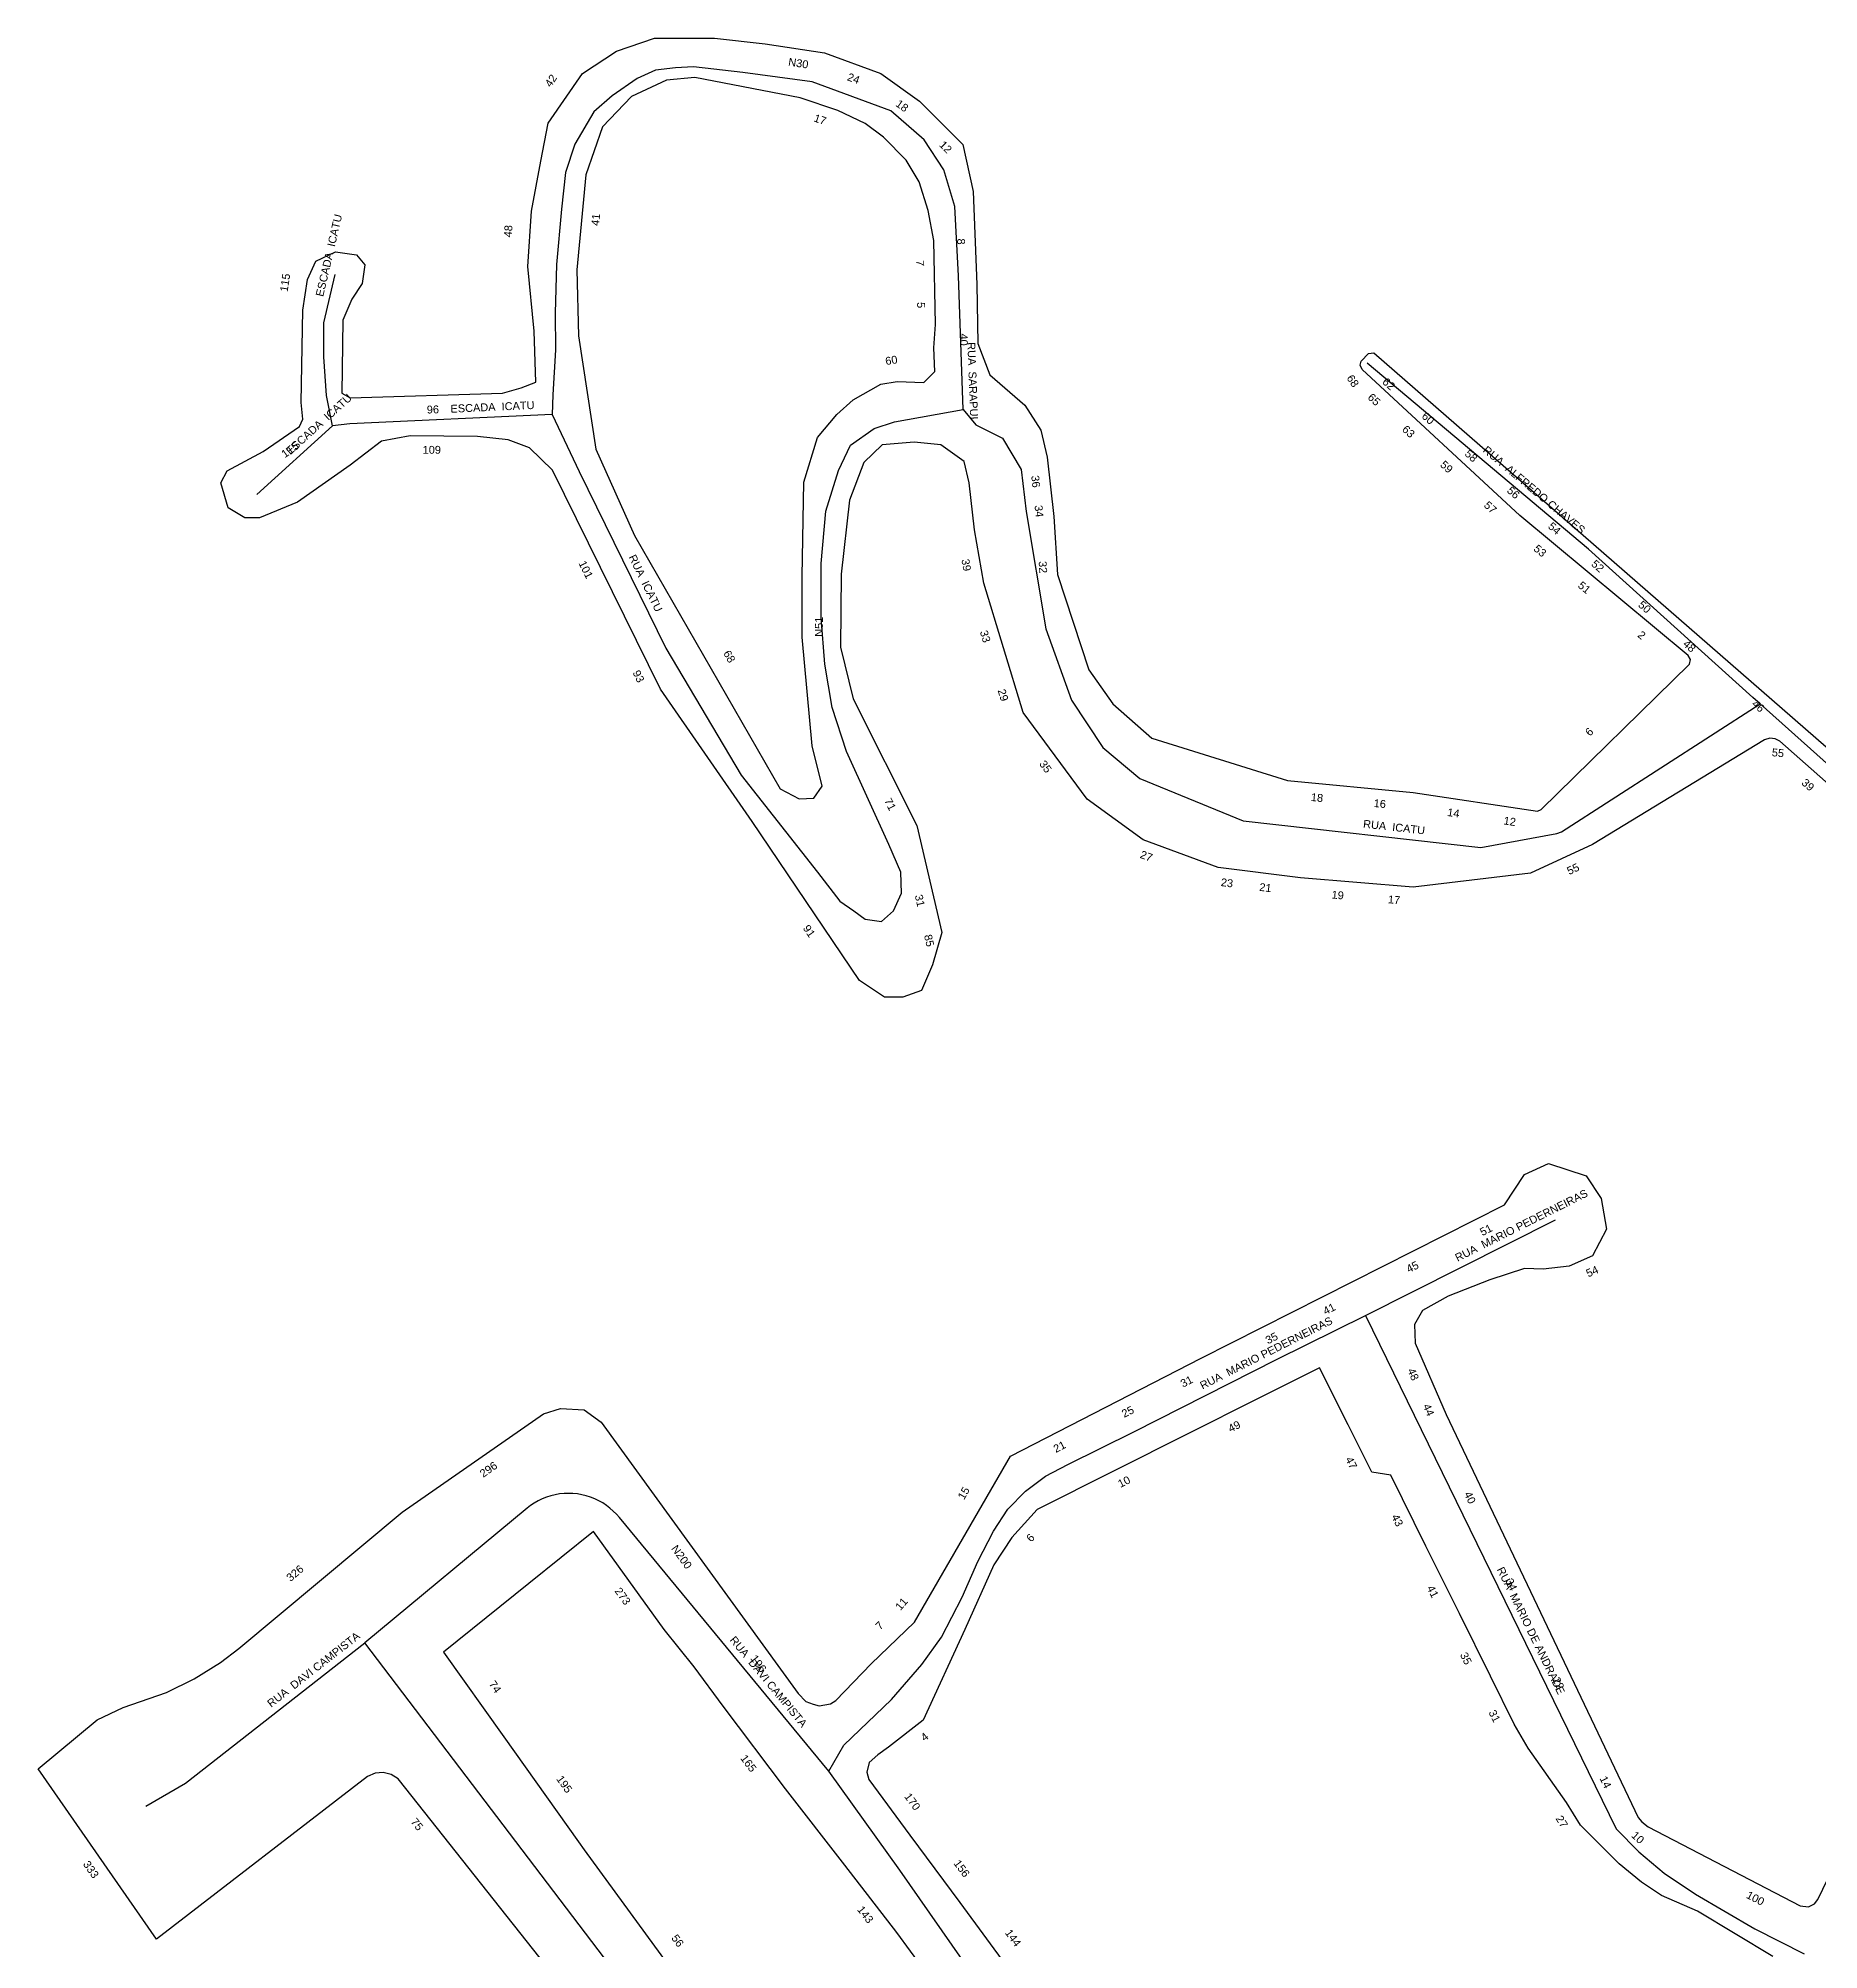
# Model space of a CAD drawing. Header units: millimetres. Extents: x 617751 to 636088, y 68402 to 77988.
# Drawn here: x 628183.8 to 628456, y 73303.8 to 73596 of the extents above; entities that cross this region are included whole.
import ezdxf

# ---------------------------------------------------------------- set-up
doc = ezdxf.new("R2010")
doc.units = ezdxf.units.MM
doc.header["$LTSCALE"] = 3
doc.header["$MEASUREMENT"] = 0
for name, color, linetype in [('ALINHAMENTO PREDIAL', 120, 'Continuous'), ('NOME LOGRADOURO', 252, 'Continuous'), ('NUMERAÇÃO', 7, 'Continuous')]:
    doc.layers.add(name, color=color, linetype=linetype)
doc.styles.get("Standard").update_dxf_attribs({"font": 'arial.ttf'})

msp = doc.modelspace()

# ---------------------------------------------------------------- linework, layer by layer
at = {"layer": 'ALINHAMENTO PREDIAL'}
for points in [[(628509.76, 73435.77), (628450.02, 73488.55), (628449.29, 73488.95), (628448.46, 73489.03), (628447.67, 73488.76), (628421.35, 73472.8), (628411.91, 73468.38), (628393.95, 73466.24), (628376.72, 73467.69), (628364.12, 73469.26), (628352.67, 73473.48), (628344.11, 73479.7), (628334.33, 73492.94), (628328.32, 73512.74), (628326.87, 73520.85), (628326.09, 73528.07), (628325.32, 73531.29), (628321.76, 73533.85), (628317.65, 73534.29), (628312.76, 73533.85), (628309.98, 73531.18), (628307.76, 73525.4), (628306.53, 73514.07), (628306.42, 73502.96), (628308.32, 73495.02), (628318.1, 73475.68), (628321.88, 73459.34), (628320.47, 73454.4), (628318.77, 73450.45), (628315.95, 73449.46), (628313.12, 73449.46), (628309.31, 73452), (628292.92, 73476.3), (628278.91, 73496.53), (628262.38, 73529.99), (628258.85, 73533.38), (628255.6, 73534.65), (628250.93, 73535.11), (628240.63, 73535.25), (628236.25, 73534.4), (628231.45, 73530.73), (628223.4, 73525.08), (628217.61, 73522.68), (628215.35, 73522.68), (628212.81, 73524.23), (628211.68, 73528.05), (628212.66, 73529.88), (628218.17, 73532.85), (628223.68, 73536.66), (628224.24, 73537.79), (628223.96, 73540.33), (628224.24, 73554.45), (628224.95, 73559.11), (628226.22, 73561.93), (628229.19, 73563.34), (628232.43, 73562.92), (628233.71, 73561.37), (628233.28, 73558.54), (628231.73, 73556.14), (628230.32, 73552.89), (628230.18, 73541.74), (628231.45, 73541.04), (628254.75, 73541.74), (628257.57, 73542.59), (628259.83, 73543.44), (628259.57, 73551.22), (628258.6, 73561.12), (628259.16, 73569.59), (628260.58, 73577.21), (628261.73, 73583.02), (628266.95, 73590.64), (628272.18, 73594.03), (628277.97, 73596.01), (628287.15, 73596.01), (628294.91, 73595.16), (628303.95, 73593.75), (628312.56, 73590.64), (628318.5, 73586.41), (628325.13, 73579.77), (628326.69, 73572.57), (628327.27, 73558.39), (628327.41, 73549.36), (628329.25, 73544.56), (628334.61, 73539.9), (628337.01, 73536.09), (628338, 73531.99), (628339.02, 73522.92), (628339.58, 73514.03), (628344.39, 73499.48), (628348.06, 73494.26), (628353.99, 73489.04), (628374.75, 73482.54), (628393.95, 73480.71), (628412.96, 73477.87), (628413.51, 73478.14), (628436.18, 73500.33), (628436.34, 73501.03), (628435.99, 73501.66), (628410.26, 73523.04), (628386.17, 73545.39), (628385.86, 73546.03), (628386, 73546.64), (628387.12, 73547.8), (628387.92, 73547.9), (628465, 73480.85)], [(628509.76, 73435.77), (628450.02, 73488.55), (628449.29, 73488.95), (628448.46, 73489.03), (628447.67, 73488.76), (628421.35, 73472.8), (628411.91, 73468.38), (628393.95, 73466.24), (628376.72, 73467.69), (628364.12, 73469.26), (628352.67, 73473.48), (628344.11, 73479.7), (628334.33, 73492.94), (628328.32, 73512.74), (628326.87, 73520.85), (628326.09, 73528.07), (628325.32, 73531.29), (628321.76, 73533.85), (628317.65, 73534.29), (628312.76, 73533.85), (628309.98, 73531.18), (628307.76, 73525.4), (628306.53, 73514.07), (628306.42, 73502.96), (628308.32, 73495.02), (628318.1, 73475.68), (628321.88, 73459.34), (628320.47, 73454.4), (628318.77, 73450.45), (628315.95, 73449.46), (628313.12, 73449.46), (628309.31, 73452), (628292.92, 73476.3), (628278.91, 73496.53), (628262.38, 73529.99), (628258.85, 73533.38), (628255.6, 73534.65), (628250.93, 73535.11), (628240.63, 73535.25), (628236.25, 73534.4), (628231.45, 73530.73), (628223.4, 73525.08), (628217.61, 73522.68), (628215.35, 73522.68), (628212.81, 73524.23), (628211.68, 73528.05), (628212.66, 73529.88), (628218.17, 73532.85), (628223.68, 73536.66), (628224.24, 73537.79), (628223.96, 73540.33), (628224.24, 73554.45), (628224.95, 73559.11), (628226.22, 73561.93), (628229.19, 73563.34), (628232.43, 73562.92), (628233.71, 73561.37), (628233.28, 73558.54), (628231.73, 73556.14), (628230.32, 73552.89), (628230.18, 73541.74), (628231.45, 73541.04), (628254.75, 73541.74), (628257.57, 73542.59), (628259.83, 73543.44), (628259.57, 73551.22), (628258.6, 73561.12), (628259.16, 73569.59), (628260.58, 73577.21), (628261.73, 73583.02), (628266.95, 73590.64), (628272.18, 73594.03), (628277.97, 73596.01), (628287.15, 73596.01), (628294.91, 73595.16), (628303.95, 73593.75), (628312.56, 73590.64), (628318.5, 73586.41), (628325.13, 73579.77), (628326.69, 73572.57), (628327.27, 73558.39), (628327.41, 73549.36), (628329.25, 73544.56), (628334.61, 73539.9), (628337.01, 73536.09), (628338, 73531.99), (628339.02, 73522.92), (628339.58, 73514.03), (628344.39, 73499.48), (628348.06, 73494.26), (628353.99, 73489.04), (628374.75, 73482.54), (628393.95, 73480.71), (628412.96, 73477.87), (628413.51, 73478.14), (628436.18, 73500.33), (628436.34, 73501.03), (628435.99, 73501.66), (628410.26, 73523.04), (628386.17, 73545.39), (628385.86, 73546.03), (628386, 73546.64), (628387.12, 73547.8), (628387.92, 73547.9), (628465, 73480.85)], [(628509.76, 73435.77), (628450.02, 73488.55), (628449.29, 73488.95), (628448.46, 73489.03), (628447.67, 73488.76), (628421.35, 73472.8), (628411.91, 73468.38), (628393.95, 73466.24), (628376.72, 73467.69), (628364.12, 73469.26), (628352.67, 73473.48), (628344.11, 73479.7), (628334.33, 73492.94), (628328.32, 73512.74), (628326.87, 73520.85), (628326.09, 73528.07), (628325.32, 73531.29), (628321.76, 73533.85), (628317.65, 73534.29), (628312.76, 73533.85), (628309.98, 73531.18), (628307.76, 73525.4), (628306.53, 73514.07), (628306.42, 73502.96), (628308.32, 73495.02), (628318.1, 73475.68), (628321.88, 73459.34), (628320.47, 73454.4), (628318.77, 73450.45), (628315.95, 73449.46), (628313.12, 73449.46), (628309.31, 73452), (628292.92, 73476.3), (628278.91, 73496.53), (628262.38, 73529.99), (628258.85, 73533.38), (628255.6, 73534.65), (628250.93, 73535.11), (628240.63, 73535.25), (628236.25, 73534.4), (628231.45, 73530.73), (628223.4, 73525.08), (628217.61, 73522.68), (628215.35, 73522.68), (628212.81, 73524.23), (628211.68, 73528.05), (628212.66, 73529.88), (628218.17, 73532.85), (628223.68, 73536.66), (628224.24, 73537.79), (628223.96, 73540.33), (628224.24, 73554.45), (628224.95, 73559.11), (628226.22, 73561.93), (628229.19, 73563.34), (628232.43, 73562.92), (628233.71, 73561.37), (628233.28, 73558.54), (628231.73, 73556.14), (628230.32, 73552.89), (628230.18, 73541.74), (628231.45, 73541.04), (628254.75, 73541.74), (628257.57, 73542.59), (628259.83, 73543.44), (628259.57, 73551.22), (628258.6, 73561.12), (628259.16, 73569.59), (628260.58, 73577.21), (628261.73, 73583.02), (628266.95, 73590.64), (628272.18, 73594.03), (628277.97, 73596.01), (628287.15, 73596.01), (628294.91, 73595.16), (628303.95, 73593.75), (628312.56, 73590.64), (628318.5, 73586.41), (628325.13, 73579.77), (628326.69, 73572.57), (628327.27, 73558.39), (628327.41, 73549.36), (628329.25, 73544.56), (628334.61, 73539.9), (628337.01, 73536.09), (628338, 73531.99), (628339.02, 73522.92), (628339.58, 73514.03), (628344.39, 73499.48), (628348.06, 73494.26), (628353.99, 73489.04), (628374.75, 73482.54), (628393.95, 73480.71), (628412.96, 73477.87), (628413.51, 73478.14), (628436.18, 73500.33), (628436.34, 73501.03), (628435.99, 73501.66), (628410.26, 73523.04), (628386.17, 73545.39), (628385.86, 73546.03), (628386, 73546.64), (628387.12, 73547.8), (628387.92, 73547.9), (628465, 73480.85)], [(628509.76, 73435.77), (628450.02, 73488.55), (628449.29, 73488.95), (628448.46, 73489.03), (628447.67, 73488.76), (628421.35, 73472.8), (628411.91, 73468.38), (628393.95, 73466.24), (628376.72, 73467.69), (628364.12, 73469.26), (628352.67, 73473.48), (628344.11, 73479.7), (628334.33, 73492.94), (628328.32, 73512.74), (628326.87, 73520.85), (628326.09, 73528.07), (628325.32, 73531.29), (628321.76, 73533.85), (628317.65, 73534.29), (628312.76, 73533.85), (628309.98, 73531.18), (628307.76, 73525.4), (628306.53, 73514.07), (628306.42, 73502.96), (628308.32, 73495.02), (628318.1, 73475.68), (628321.88, 73459.34), (628320.47, 73454.4), (628318.77, 73450.45), (628315.95, 73449.46), (628313.12, 73449.46), (628309.31, 73452), (628292.92, 73476.3), (628278.91, 73496.53), (628262.38, 73529.99), (628258.85, 73533.38), (628255.6, 73534.65), (628250.93, 73535.11), (628240.63, 73535.25), (628236.25, 73534.4), (628231.45, 73530.73), (628223.4, 73525.08), (628217.61, 73522.68), (628215.35, 73522.68), (628212.81, 73524.23), (628211.68, 73528.05), (628212.66, 73529.88), (628218.17, 73532.85), (628223.68, 73536.66), (628224.24, 73537.79), (628223.96, 73540.33), (628224.24, 73554.45), (628224.95, 73559.11), (628226.22, 73561.93), (628229.19, 73563.34), (628232.43, 73562.92), (628233.71, 73561.37), (628233.28, 73558.54), (628231.73, 73556.14), (628230.32, 73552.89), (628230.18, 73541.74), (628231.45, 73541.04), (628254.75, 73541.74), (628257.57, 73542.59), (628259.83, 73543.44), (628259.57, 73551.22), (628258.6, 73561.12), (628259.16, 73569.59), (628260.58, 73577.21), (628261.73, 73583.02), (628266.95, 73590.64), (628272.18, 73594.03), (628277.97, 73596.01), (628287.15, 73596.01), (628294.91, 73595.16), (628303.95, 73593.75), (628312.56, 73590.64), (628318.5, 73586.41), (628325.13, 73579.77), (628326.69, 73572.57), (628327.27, 73558.39), (628327.41, 73549.36), (628329.25, 73544.56), (628334.61, 73539.9), (628337.01, 73536.09), (628338, 73531.99), (628339.02, 73522.92), (628339.58, 73514.03), (628344.39, 73499.48), (628348.06, 73494.26), (628353.99, 73489.04), (628374.75, 73482.54), (628393.95, 73480.71), (628412.96, 73477.87), (628413.51, 73478.14), (628436.18, 73500.33), (628436.34, 73501.03), (628435.99, 73501.66), (628410.26, 73523.04), (628386.17, 73545.39), (628385.86, 73546.03), (628386, 73546.64), (628387.12, 73547.8), (628387.92, 73547.9), (628465, 73480.85)], [(628509.76, 73435.77), (628450.02, 73488.55), (628449.29, 73488.95), (628448.46, 73489.03), (628447.67, 73488.76), (628421.35, 73472.8), (628411.91, 73468.38), (628393.95, 73466.24), (628376.72, 73467.69), (628364.12, 73469.26), (628352.67, 73473.48), (628344.11, 73479.7), (628334.33, 73492.94), (628328.32, 73512.74), (628326.87, 73520.85), (628326.09, 73528.07), (628325.32, 73531.29), (628321.76, 73533.85), (628317.65, 73534.29), (628312.76, 73533.85), (628309.98, 73531.18), (628307.76, 73525.4), (628306.53, 73514.07), (628306.42, 73502.96), (628308.32, 73495.02), (628318.1, 73475.68), (628321.88, 73459.34), (628320.47, 73454.4), (628318.77, 73450.45), (628315.95, 73449.46), (628313.12, 73449.46), (628309.31, 73452), (628292.92, 73476.3), (628278.91, 73496.53), (628262.38, 73529.99), (628258.85, 73533.38), (628255.6, 73534.65), (628250.93, 73535.11), (628240.63, 73535.25), (628236.25, 73534.4), (628231.45, 73530.73), (628223.4, 73525.08), (628217.61, 73522.68), (628215.35, 73522.68), (628212.81, 73524.23), (628211.68, 73528.05), (628212.66, 73529.88), (628218.17, 73532.85), (628223.68, 73536.66), (628224.24, 73537.79), (628223.96, 73540.33), (628224.24, 73554.45), (628224.95, 73559.11), (628226.22, 73561.93), (628229.19, 73563.34), (628232.43, 73562.92), (628233.71, 73561.37), (628233.28, 73558.54), (628231.73, 73556.14), (628230.32, 73552.89), (628230.18, 73541.74), (628231.45, 73541.04), (628254.75, 73541.74), (628257.57, 73542.59), (628259.83, 73543.44), (628259.57, 73551.22), (628258.6, 73561.12), (628259.16, 73569.59), (628260.58, 73577.21), (628261.73, 73583.02), (628266.95, 73590.64), (628272.18, 73594.03), (628277.97, 73596.01), (628287.15, 73596.01), (628294.91, 73595.16), (628303.95, 73593.75), (628312.56, 73590.64), (628318.5, 73586.41), (628325.13, 73579.77), (628326.69, 73572.57), (628327.27, 73558.39), (628327.41, 73549.36), (628329.25, 73544.56), (628334.61, 73539.9), (628337.01, 73536.09), (628338, 73531.99), (628339.02, 73522.92), (628339.58, 73514.03), (628344.39, 73499.48), (628348.06, 73494.26), (628353.99, 73489.04), (628374.75, 73482.54), (628393.95, 73480.71), (628412.96, 73477.87), (628413.51, 73478.14), (628436.18, 73500.33), (628436.34, 73501.03), (628435.99, 73501.66), (628410.26, 73523.04), (628386.17, 73545.39), (628385.86, 73546.03), (628386, 73546.64), (628387.12, 73547.8), (628387.92, 73547.9), (628465, 73480.85)], [(628509.76, 73435.77), (628450.02, 73488.55), (628449.29, 73488.95), (628448.46, 73489.03), (628447.67, 73488.76), (628421.35, 73472.8), (628411.91, 73468.38), (628393.95, 73466.24), (628376.72, 73467.69), (628364.12, 73469.26), (628352.67, 73473.48), (628344.11, 73479.7), (628334.33, 73492.94), (628328.32, 73512.74), (628326.87, 73520.85), (628326.09, 73528.07), (628325.32, 73531.29), (628321.76, 73533.85), (628317.65, 73534.29), (628312.76, 73533.85), (628309.98, 73531.18), (628307.76, 73525.4), (628306.53, 73514.07), (628306.42, 73502.96), (628308.32, 73495.02), (628318.1, 73475.68), (628321.88, 73459.34), (628320.47, 73454.4), (628318.77, 73450.45), (628315.95, 73449.46), (628313.12, 73449.46), (628309.31, 73452), (628292.92, 73476.3), (628278.91, 73496.53), (628262.38, 73529.99), (628258.85, 73533.38), (628255.6, 73534.65), (628250.93, 73535.11), (628240.63, 73535.25), (628236.25, 73534.4), (628231.45, 73530.73), (628223.4, 73525.08), (628217.61, 73522.68), (628215.35, 73522.68), (628212.81, 73524.23), (628211.68, 73528.05), (628212.66, 73529.88), (628218.17, 73532.85), (628223.68, 73536.66), (628224.24, 73537.79), (628223.96, 73540.33), (628224.24, 73554.45), (628224.95, 73559.11), (628226.22, 73561.93), (628229.19, 73563.34), (628232.43, 73562.92), (628233.71, 73561.37), (628233.28, 73558.54), (628231.73, 73556.14), (628230.32, 73552.89), (628230.18, 73541.74), (628231.45, 73541.04), (628254.75, 73541.74), (628257.57, 73542.59), (628259.83, 73543.44), (628259.57, 73551.22), (628258.6, 73561.12), (628259.16, 73569.59), (628260.58, 73577.21), (628261.73, 73583.02), (628266.95, 73590.64), (628272.18, 73594.03), (628277.97, 73596.01), (628287.15, 73596.01), (628294.91, 73595.16), (628303.95, 73593.75), (628312.56, 73590.64), (628318.5, 73586.41), (628325.13, 73579.77), (628326.69, 73572.57), (628327.27, 73558.39), (628327.41, 73549.36), (628329.25, 73544.56), (628334.61, 73539.9), (628337.01, 73536.09), (628338, 73531.99), (628339.02, 73522.92), (628339.58, 73514.03), (628344.39, 73499.48), (628348.06, 73494.26), (628353.99, 73489.04), (628374.75, 73482.54), (628393.95, 73480.71), (628412.96, 73477.87), (628413.51, 73478.14), (628436.18, 73500.33), (628436.34, 73501.03), (628435.99, 73501.66), (628410.26, 73523.04), (628386.17, 73545.39), (628385.86, 73546.03), (628386, 73546.64), (628387.12, 73547.8), (628387.92, 73547.9), (628465, 73480.85)], [(628509.76, 73435.77), (628450.02, 73488.55), (628449.29, 73488.95), (628448.46, 73489.03), (628447.67, 73488.76), (628421.35, 73472.8), (628411.91, 73468.38), (628393.95, 73466.24), (628376.72, 73467.69), (628364.12, 73469.26), (628352.67, 73473.48), (628344.11, 73479.7), (628334.33, 73492.94), (628328.32, 73512.74), (628326.87, 73520.85), (628326.09, 73528.07), (628325.32, 73531.29), (628321.76, 73533.85), (628317.65, 73534.29), (628312.76, 73533.85), (628309.98, 73531.18), (628307.76, 73525.4), (628306.53, 73514.07), (628306.42, 73502.96), (628308.32, 73495.02), (628318.1, 73475.68), (628321.88, 73459.34), (628320.47, 73454.4), (628318.77, 73450.45), (628315.95, 73449.46), (628313.12, 73449.46), (628309.31, 73452), (628292.92, 73476.3), (628278.91, 73496.53), (628262.38, 73529.99), (628258.85, 73533.38), (628255.6, 73534.65), (628250.93, 73535.11), (628240.63, 73535.25), (628236.25, 73534.4), (628231.45, 73530.73), (628223.4, 73525.08), (628217.61, 73522.68), (628215.35, 73522.68), (628212.81, 73524.23), (628211.68, 73528.05), (628212.66, 73529.88), (628218.17, 73532.85), (628223.68, 73536.66), (628224.24, 73537.79), (628223.96, 73540.33), (628224.24, 73554.45), (628224.95, 73559.11), (628226.22, 73561.93), (628229.19, 73563.34), (628232.43, 73562.92), (628233.71, 73561.37), (628233.28, 73558.54), (628231.73, 73556.14), (628230.32, 73552.89), (628230.18, 73541.74), (628231.45, 73541.04), (628254.75, 73541.74), (628257.57, 73542.59), (628259.83, 73543.44), (628259.57, 73551.22), (628258.6, 73561.12), (628259.16, 73569.59), (628260.58, 73577.21), (628261.73, 73583.02), (628266.95, 73590.64), (628272.18, 73594.03), (628277.97, 73596.01), (628287.15, 73596.01), (628294.91, 73595.16), (628303.95, 73593.75), (628312.56, 73590.64), (628318.5, 73586.41), (628325.13, 73579.77), (628326.69, 73572.57), (628327.27, 73558.39), (628327.41, 73549.36), (628329.25, 73544.56), (628334.61, 73539.9), (628337.01, 73536.09), (628338, 73531.99), (628339.02, 73522.92), (628339.58, 73514.03), (628344.39, 73499.48), (628348.06, 73494.26), (628353.99, 73489.04), (628374.75, 73482.54), (628393.95, 73480.71), (628412.96, 73477.87), (628413.51, 73478.14), (628436.18, 73500.33), (628436.34, 73501.03), (628435.99, 73501.66), (628410.26, 73523.04), (628386.17, 73545.39), (628385.86, 73546.03), (628386, 73546.64), (628387.12, 73547.8), (628387.92, 73547.9), (628465, 73480.85)], [(628509.76, 73435.77), (628450.02, 73488.55), (628449.29, 73488.95), (628448.46, 73489.03), (628447.67, 73488.76), (628421.35, 73472.8), (628411.91, 73468.38), (628393.95, 73466.24), (628376.72, 73467.69), (628364.12, 73469.26), (628352.67, 73473.48), (628344.11, 73479.7), (628334.33, 73492.94), (628328.32, 73512.74), (628326.87, 73520.85), (628326.09, 73528.07), (628325.32, 73531.29), (628321.76, 73533.85), (628317.65, 73534.29), (628312.76, 73533.85), (628309.98, 73531.18), (628307.76, 73525.4), (628306.53, 73514.07), (628306.42, 73502.96), (628308.32, 73495.02), (628318.1, 73475.68), (628321.88, 73459.34), (628320.47, 73454.4), (628318.77, 73450.45), (628315.95, 73449.46), (628313.12, 73449.46), (628309.31, 73452), (628292.92, 73476.3), (628278.91, 73496.53), (628262.38, 73529.99), (628258.85, 73533.38), (628255.6, 73534.65), (628250.93, 73535.11), (628240.63, 73535.25), (628236.25, 73534.4), (628231.45, 73530.73), (628223.4, 73525.08), (628217.61, 73522.68), (628215.35, 73522.68), (628212.81, 73524.23), (628211.68, 73528.05), (628212.66, 73529.88), (628218.17, 73532.85), (628223.68, 73536.66), (628224.24, 73537.79), (628223.96, 73540.33), (628224.24, 73554.45), (628224.95, 73559.11), (628226.22, 73561.93), (628229.19, 73563.34), (628232.43, 73562.92), (628233.71, 73561.37), (628233.28, 73558.54), (628231.73, 73556.14), (628230.32, 73552.89), (628230.18, 73541.74), (628231.45, 73541.04), (628254.75, 73541.74), (628257.57, 73542.59), (628259.83, 73543.44), (628259.57, 73551.22), (628258.6, 73561.12), (628259.16, 73569.59), (628260.58, 73577.21), (628261.73, 73583.02), (628266.95, 73590.64), (628272.18, 73594.03), (628277.97, 73596.01), (628287.15, 73596.01), (628294.91, 73595.16), (628303.95, 73593.75), (628312.56, 73590.64), (628318.5, 73586.41), (628325.13, 73579.77), (628326.69, 73572.57), (628327.27, 73558.39), (628327.41, 73549.36), (628329.25, 73544.56), (628334.61, 73539.9), (628337.01, 73536.09), (628338, 73531.99), (628339.02, 73522.92), (628339.58, 73514.03), (628344.39, 73499.48), (628348.06, 73494.26), (628353.99, 73489.04), (628374.75, 73482.54), (628393.95, 73480.71), (628412.96, 73477.87), (628413.51, 73478.14), (628436.18, 73500.33), (628436.34, 73501.03), (628435.99, 73501.66), (628410.26, 73523.04), (628386.17, 73545.39), (628385.86, 73546.03), (628386, 73546.64), (628387.12, 73547.8), (628387.92, 73547.9), (628465, 73480.85)], [(628284.16, 73589.98), (628279.79, 73589.6), (628274.48, 73587.08), (628270, 73582.47), (628267.48, 73575.15), (628266.08, 73560.61), (628266.36, 73550.54), (628269.02, 73533.21), (628274.93, 73520.01), (628297.17, 73481.28), (628300.11, 73479.74), (628302.34, 73479.88), (628303.6, 73481.7), (628302.06, 73487.85), (628300.53, 73504.49), (628300.53, 73513.72), (628300.81, 73528.15), (628302.9, 73535), (628305.84, 73538.5), (628308.36, 73540.74), (628312.55, 73543.11), (628315.07, 73543.53), (628319.13, 73543.39), (628320.81, 73545.07), (628320.67, 73548.71), (628320.94, 73552.23), (628320.66, 73565.09), (628319.82, 73569.7), (628318.43, 73574.04), (628316.47, 73577.39), (628312.97, 73580.89), (628310.18, 73582.99), (628305.98, 73584.94), (628300.25, 73586.9), (628284.16, 73589.98)], [(628284.16, 73589.98), (628279.79, 73589.6), (628274.48, 73587.08), (628270, 73582.47), (628267.48, 73575.15), (628266.08, 73560.61), (628266.36, 73550.54), (628269.02, 73533.21), (628274.93, 73520.01), (628297.17, 73481.28), (628300.11, 73479.74), (628302.34, 73479.88), (628303.6, 73481.7), (628302.06, 73487.85), (628300.53, 73504.49), (628300.53, 73513.72), (628300.81, 73528.15), (628302.9, 73535), (628305.84, 73538.5), (628308.36, 73540.74), (628312.55, 73543.11), (628315.07, 73543.53), (628319.13, 73543.39), (628320.81, 73545.07), (628320.67, 73548.71), (628320.94, 73552.23), (628320.66, 73565.09), (628319.82, 73569.7), (628318.43, 73574.04), (628316.47, 73577.39), (628312.97, 73580.89), (628310.18, 73582.99), (628305.98, 73584.94), (628300.25, 73586.9), (628284.16, 73589.98)], [(628346.5, 73193.96), (628238.79, 73329.97), (628237.72, 73330.63), (628236.51, 73330.92), (628235.26, 73330.82), (628234.1, 73330.34), (628201.84, 73305.48), (628183.76, 73331.52), (628192.78, 73338.99), (628196.76, 73340.9), (628203.39, 73343.17), (628207.62, 73345.24), (628211.61, 73347.75), (628214.42, 73349.89), (628239.42, 73370.73), (628261.03, 73385.74), (628263.61, 73386.57), (628267.24, 73386.39), (628269.84, 73384.51), (628299.95, 73343.01), (628301.1, 73341.8), (628302.24, 73341.37), (628303.17, 73341.15), (628304.89, 73341.44), (628305.67, 73341.94), (628311.11, 73347.55), (628317.72, 73353.92), (628332.41, 73379.27), (628361.52, 73394.27), (628407.9, 73417.7), (628410.99, 73422.32), (628414.66, 73424.03), (628420.37, 73422.16), (628422.68, 73418.68), (628423.51, 73413.97), (628421.38, 73409.91), (628417.79, 73408.31), (628413.81, 73407.85), (628410.95, 73407.96), (628405.66, 73406.26), (628399.29, 73403.73), (628395.37, 73401.57), (628394.14, 73399.39), (628394.25, 73396.54), (628398.97, 73385.66), (628428.36, 73324.04), (628428.88, 73323.38), (628429.89, 73322.64), (628453.13, 73310.58), (628454.36, 73310.41), (628455.3, 73310.85), (628455.81, 73311.51), (628491.77, 73385.87)], [(628346.5, 73193.96), (628238.79, 73329.97), (628237.72, 73330.63), (628236.51, 73330.92), (628235.26, 73330.82), (628234.1, 73330.34), (628201.84, 73305.48), (628183.76, 73331.52), (628192.78, 73338.99), (628196.76, 73340.9), (628203.39, 73343.17), (628207.62, 73345.24), (628211.61, 73347.75), (628214.42, 73349.89), (628239.42, 73370.73), (628261.03, 73385.74), (628263.61, 73386.57), (628267.24, 73386.39), (628269.84, 73384.51), (628299.95, 73343.01), (628301.1, 73341.8), (628302.24, 73341.37), (628303.17, 73341.15), (628304.89, 73341.44), (628305.67, 73341.94), (628311.11, 73347.55), (628317.72, 73353.92), (628332.41, 73379.27), (628361.52, 73394.27), (628407.9, 73417.7), (628410.99, 73422.32), (628414.66, 73424.03), (628420.37, 73422.16), (628422.68, 73418.68), (628423.51, 73413.97), (628421.38, 73409.91), (628417.79, 73408.31), (628413.81, 73407.85), (628410.95, 73407.96), (628405.66, 73406.26), (628399.29, 73403.73), (628395.37, 73401.57), (628394.14, 73399.39), (628394.25, 73396.54), (628398.97, 73385.66), (628428.36, 73324.04), (628428.88, 73323.38), (628429.89, 73322.64), (628453.13, 73310.58), (628454.36, 73310.41), (628455.3, 73310.85), (628455.81, 73311.51), (628491.77, 73385.87)], [(628346.5, 73193.96), (628238.79, 73329.97), (628237.72, 73330.63), (628236.51, 73330.92), (628235.26, 73330.82), (628234.1, 73330.34), (628201.84, 73305.48), (628183.76, 73331.52), (628192.78, 73338.99), (628196.76, 73340.9), (628203.39, 73343.17), (628207.62, 73345.24), (628211.61, 73347.75), (628214.42, 73349.89), (628239.42, 73370.73), (628261.03, 73385.74), (628263.61, 73386.57), (628267.24, 73386.39), (628269.84, 73384.51), (628299.95, 73343.01), (628301.1, 73341.8), (628302.24, 73341.37), (628303.17, 73341.15), (628304.89, 73341.44), (628305.67, 73341.94), (628311.11, 73347.55), (628317.72, 73353.92), (628332.41, 73379.27), (628361.52, 73394.27), (628407.9, 73417.7), (628410.99, 73422.32), (628414.66, 73424.03), (628420.37, 73422.16), (628422.68, 73418.68), (628423.51, 73413.97), (628421.38, 73409.91), (628417.79, 73408.31), (628413.81, 73407.85), (628410.95, 73407.96), (628405.66, 73406.26), (628399.29, 73403.73), (628395.37, 73401.57), (628394.14, 73399.39), (628394.25, 73396.54), (628398.97, 73385.66), (628428.36, 73324.04), (628428.88, 73323.38), (628429.89, 73322.64), (628453.13, 73310.58), (628454.36, 73310.41), (628455.3, 73310.85), (628455.81, 73311.51), (628491.77, 73385.87)], [(628346.5, 73193.96), (628238.79, 73329.97), (628237.72, 73330.63), (628236.51, 73330.92), (628235.26, 73330.82), (628234.1, 73330.34), (628201.84, 73305.48), (628183.76, 73331.52), (628192.78, 73338.99), (628196.76, 73340.9), (628203.39, 73343.17), (628207.62, 73345.24), (628211.61, 73347.75), (628214.42, 73349.89), (628239.42, 73370.73), (628261.03, 73385.74), (628263.61, 73386.57), (628267.24, 73386.39), (628269.84, 73384.51), (628299.95, 73343.01), (628301.1, 73341.8), (628302.24, 73341.37), (628303.17, 73341.15), (628304.89, 73341.44), (628305.67, 73341.94), (628311.11, 73347.55), (628317.72, 73353.92), (628332.41, 73379.27), (628361.52, 73394.27), (628407.9, 73417.7), (628410.99, 73422.32), (628414.66, 73424.03), (628420.37, 73422.16), (628422.68, 73418.68), (628423.51, 73413.97), (628421.38, 73409.91), (628417.79, 73408.31), (628413.81, 73407.85), (628410.95, 73407.96), (628405.66, 73406.26), (628399.29, 73403.73), (628395.37, 73401.57), (628394.14, 73399.39), (628394.25, 73396.54), (628398.97, 73385.66), (628428.36, 73324.04), (628428.88, 73323.38), (628429.89, 73322.64), (628453.13, 73310.58), (628454.36, 73310.41), (628455.3, 73310.85), (628455.81, 73311.51), (628491.77, 73385.87)], [(628346.5, 73193.96), (628238.79, 73329.97), (628237.72, 73330.63), (628236.51, 73330.92), (628235.26, 73330.82), (628234.1, 73330.34), (628201.84, 73305.48), (628183.76, 73331.52), (628192.78, 73338.99), (628196.76, 73340.9), (628203.39, 73343.17), (628207.62, 73345.24), (628211.61, 73347.75), (628214.42, 73349.89), (628239.42, 73370.73), (628261.03, 73385.74), (628263.61, 73386.57), (628267.24, 73386.39), (628269.84, 73384.51), (628299.95, 73343.01), (628301.1, 73341.8), (628302.24, 73341.37), (628303.17, 73341.15), (628304.89, 73341.44), (628305.67, 73341.94), (628311.11, 73347.55), (628317.72, 73353.92), (628332.41, 73379.27), (628361.52, 73394.27), (628407.9, 73417.7), (628410.99, 73422.32), (628414.66, 73424.03), (628420.37, 73422.16), (628422.68, 73418.68), (628423.51, 73413.97), (628421.38, 73409.91), (628417.79, 73408.31), (628413.81, 73407.85), (628410.95, 73407.96), (628405.66, 73406.26), (628399.29, 73403.73), (628395.37, 73401.57), (628394.14, 73399.39), (628394.25, 73396.54), (628398.97, 73385.66), (628428.36, 73324.04), (628428.88, 73323.38), (628429.89, 73322.64), (628453.13, 73310.58), (628454.36, 73310.41), (628455.3, 73310.85), (628455.81, 73311.51), (628491.77, 73385.87)], [(628346.5, 73193.96), (628238.79, 73329.97), (628237.72, 73330.63), (628236.51, 73330.92), (628235.26, 73330.82), (628234.1, 73330.34), (628201.84, 73305.48), (628183.76, 73331.52), (628192.78, 73338.99), (628196.76, 73340.9), (628203.39, 73343.17), (628207.62, 73345.24), (628211.61, 73347.75), (628214.42, 73349.89), (628239.42, 73370.73), (628261.03, 73385.74), (628263.61, 73386.57), (628267.24, 73386.39), (628269.84, 73384.51), (628299.95, 73343.01), (628301.1, 73341.8), (628302.24, 73341.37), (628303.17, 73341.15), (628304.89, 73341.44), (628305.67, 73341.94), (628311.11, 73347.55), (628317.72, 73353.92), (628332.41, 73379.27), (628361.52, 73394.27), (628407.9, 73417.7), (628410.99, 73422.32), (628414.66, 73424.03), (628420.37, 73422.16), (628422.68, 73418.68), (628423.51, 73413.97), (628421.38, 73409.91), (628417.79, 73408.31), (628413.81, 73407.85), (628410.95, 73407.96), (628405.66, 73406.26), (628399.29, 73403.73), (628395.37, 73401.57), (628394.14, 73399.39), (628394.25, 73396.54), (628398.97, 73385.66), (628428.36, 73324.04), (628428.88, 73323.38), (628429.89, 73322.64), (628453.13, 73310.58), (628454.36, 73310.41), (628455.3, 73310.85), (628455.81, 73311.51), (628491.77, 73385.87)], [(628346.5, 73193.96), (628238.79, 73329.97), (628237.72, 73330.63), (628236.51, 73330.92), (628235.26, 73330.82), (628234.1, 73330.34), (628201.84, 73305.48), (628183.76, 73331.52), (628192.78, 73338.99), (628196.76, 73340.9), (628203.39, 73343.17), (628207.62, 73345.24), (628211.61, 73347.75), (628214.42, 73349.89), (628239.42, 73370.73), (628261.03, 73385.74), (628263.61, 73386.57), (628267.24, 73386.39), (628269.84, 73384.51), (628299.95, 73343.01), (628301.1, 73341.8), (628302.24, 73341.37), (628303.17, 73341.15), (628304.89, 73341.44), (628305.67, 73341.94), (628311.11, 73347.55), (628317.72, 73353.92), (628332.41, 73379.27), (628361.52, 73394.27), (628407.9, 73417.7), (628410.99, 73422.32), (628414.66, 73424.03), (628420.37, 73422.16), (628422.68, 73418.68), (628423.51, 73413.97), (628421.38, 73409.91), (628417.79, 73408.31), (628413.81, 73407.85), (628410.95, 73407.96), (628405.66, 73406.26), (628399.29, 73403.73), (628395.37, 73401.57), (628394.14, 73399.39), (628394.25, 73396.54), (628398.97, 73385.66), (628428.36, 73324.04), (628428.88, 73323.38), (628429.89, 73322.64), (628453.13, 73310.58), (628454.36, 73310.41), (628455.3, 73310.85), (628455.81, 73311.51), (628491.77, 73385.87)], [(628346.5, 73193.96), (628238.79, 73329.97), (628237.72, 73330.63), (628236.51, 73330.92), (628235.26, 73330.82), (628234.1, 73330.34), (628201.84, 73305.48), (628183.76, 73331.52), (628192.78, 73338.99), (628196.76, 73340.9), (628203.39, 73343.17), (628207.62, 73345.24), (628211.61, 73347.75), (628214.42, 73349.89), (628239.42, 73370.73), (628261.03, 73385.74), (628263.61, 73386.57), (628267.24, 73386.39), (628269.84, 73384.51), (628299.95, 73343.01), (628301.1, 73341.8), (628302.24, 73341.37), (628303.17, 73341.15), (628304.89, 73341.44), (628305.67, 73341.94), (628311.11, 73347.55), (628317.72, 73353.92), (628332.41, 73379.27), (628361.52, 73394.27), (628407.9, 73417.7), (628410.99, 73422.32), (628414.66, 73424.03), (628420.37, 73422.16), (628422.68, 73418.68), (628423.51, 73413.97), (628421.38, 73409.91), (628417.79, 73408.31), (628413.81, 73407.85), (628410.95, 73407.96), (628405.66, 73406.26), (628399.29, 73403.73), (628395.37, 73401.57), (628394.14, 73399.39), (628394.25, 73396.54), (628398.97, 73385.66), (628428.36, 73324.04), (628428.88, 73323.38), (628429.89, 73322.64), (628453.13, 73310.58), (628454.36, 73310.41), (628455.3, 73310.85), (628455.81, 73311.51), (628491.77, 73385.87)], [(628448.92, 73302.84), (628437.39, 73309.75), (628431.93, 73312.14), (628428.85, 73314.16), (628425.46, 73316.99), (628423.68, 73318.77), (628419.55, 73322.9), (628417.37, 73326.38), (628411.55, 73334.66), (628409.41, 73338.31), (628405.76, 73345.67), (628401.02, 73355.23), (628395.89, 73365.55), (628390.51, 73376.4), (628387.62, 73376.86), (628383.99, 73384.07), (628379.61, 73392.77), (628376.38, 73391.15), (628369.86, 73387.88), (628359.72, 73382.79), (628336.45, 73371.12), (628332.58, 73366.87), (628329.83, 73362.66), (628325.43, 73352.81), (628319.02, 73338.94), (628313.72, 73334.82), (628312.1, 73333.65), (628310.78, 73332.48), (628310.45, 73330.98), (628310.73, 73329.87), (628317.02, 73321.37), (628324.64, 73311.05), (628332.26, 73300.73)], [(628448.92, 73302.84), (628437.39, 73309.75), (628431.93, 73312.14), (628428.85, 73314.16), (628425.46, 73316.99), (628423.68, 73318.77), (628419.55, 73322.9), (628417.37, 73326.38), (628411.55, 73334.66), (628409.41, 73338.31), (628405.76, 73345.67), (628401.02, 73355.23), (628395.89, 73365.55), (628390.51, 73376.4), (628387.62, 73376.86), (628383.99, 73384.07), (628379.61, 73392.77), (628376.38, 73391.15), (628369.86, 73387.88), (628359.72, 73382.79), (628336.45, 73371.12), (628332.58, 73366.87), (628329.83, 73362.66), (628325.43, 73352.81), (628319.02, 73338.94), (628313.72, 73334.82), (628312.1, 73333.65), (628310.78, 73332.48), (628310.45, 73330.98), (628310.73, 73329.87), (628317.02, 73321.37), (628324.64, 73311.05), (628332.26, 73300.73)], [(628321.29, 73297.91), (628315.04, 73306.51), (628307.07, 73316.8), (628297.98, 73328.42), (628288.48, 73341.09), (628284.03, 73347.08), (628279.44, 73352.8), (628268.64, 73367.77), (628258.76, 73359.82), (628245.73, 73349.31), (628254.96, 73336.39), (628266.35, 73320.33), (628267.23, 73319.11), (628289.3, 73288.9)], [(628321.29, 73297.91), (628315.04, 73306.51), (628307.07, 73316.8), (628297.98, 73328.42), (628288.48, 73341.09), (628284.03, 73347.08), (628279.44, 73352.8), (628268.64, 73367.77), (628258.76, 73359.82), (628245.73, 73349.31), (628254.96, 73336.39), (628266.35, 73320.33), (628267.23, 73319.11), (628289.3, 73288.9)]]:
    msp.add_lwpolyline(points, dxfattribs=at)
at = {"layer": 'NOME LOGRADOURO'}
for points in [[(628325.18, 73539.28), (628324.42, 73559.69), (628323.89, 73570.3), (628322.2, 73575.9), (628319.2, 73580.46), (628314.11, 73584.89), (628302.08, 73589.34), (628291.48, 73590.79), (628283.94, 73591.66), (628281.16, 73591.46), (628278.13, 73591.1), (628275.31, 73589.87), (628271.51, 73587.18), (628268.71, 73584.77), (628265.79, 73579.81), (628264.39, 73575.49), (628263.75, 73569.89), (628262.98, 73561.42), (628262.79, 73553.99), (628262.85, 73548.39), (628262.41, 73541.52), (628262.31, 73538.48)], [(628325.18, 73539.28), (628324.42, 73559.69), (628323.89, 73570.3), (628322.2, 73575.9), (628319.2, 73580.46), (628314.11, 73584.89), (628302.08, 73589.34), (628291.48, 73590.79), (628283.94, 73591.66), (628281.16, 73591.46), (628278.13, 73591.1), (628275.31, 73589.87), (628271.51, 73587.18), (628268.71, 73584.77), (628265.79, 73579.81), (628264.39, 73575.49), (628263.75, 73569.89), (628262.98, 73561.42), (628262.79, 73553.99), (628262.85, 73548.39), (628262.41, 73541.52), (628262.31, 73538.48)], [(628228.76, 73536.75), (628227.84, 73541.42), (628227.43, 73547.31), (628227.43, 73552.49), (628229.16, 73559.91)], [(628228.76, 73536.75), (628227.84, 73541.42), (628227.43, 73547.31), (628227.43, 73552.49), (628229.16, 73559.91)], [(628446.99, 73494.26), (628445.89, 73495.24), (628420.77, 73517.89), (628386.93, 73546.33)], [(628446.99, 73494.26), (628445.89, 73495.24), (628420.77, 73517.89), (628386.93, 73546.33)], [(628228.76, 73536.75), (628217.17, 73526.28)], [(628228.76, 73536.75), (628217.17, 73526.28)], [(628262.31, 73538.48), (628231.4, 73537.05), (628228.76, 73536.75)], [(628262.31, 73538.48), (628231.4, 73537.05), (628228.76, 73536.75)], [(628262.31, 73538.48), (628266.48, 73529.79), (628279.71, 73502.77), (628291.23, 73483.38), (628302.87, 73468.54), (628306.29, 73464.1), (628308.45, 73462.62), (628310.16, 73461.37), (628312.67, 73461.03), (628314.49, 73462.62), (628315.75, 73465.35), (628315.63, 73468.54), (628313.81, 73472.76), (628307.32, 73487), (628305.15, 73493.72), (628304.03, 73500.35), (628303.47, 73507.46), (628303.47, 73515.7), (628304.19, 73523.72), (628306.11, 73529.95), (628307.95, 73533.79), (628311.55, 73536.35), (628314.67, 73537.39), (628325.18, 73539.28)], [(628262.31, 73538.48), (628266.48, 73529.79), (628279.71, 73502.77), (628291.23, 73483.38), (628302.87, 73468.54), (628306.29, 73464.1), (628308.45, 73462.62), (628310.16, 73461.37), (628312.67, 73461.03), (628314.49, 73462.62), (628315.75, 73465.35), (628315.63, 73468.54), (628313.81, 73472.76), (628307.32, 73487), (628305.15, 73493.72), (628304.03, 73500.35), (628303.47, 73507.46), (628303.47, 73515.7), (628304.19, 73523.72), (628306.11, 73529.95), (628307.95, 73533.79), (628311.55, 73536.35), (628314.67, 73537.39), (628325.18, 73539.28)], [(628325.18, 73539.28), (628327.11, 73536.94), (628331.15, 73534.87), (628334.05, 73530.1), (628334.78, 73523.68), (628337.79, 73505.72), (628341.73, 73494.85), (628346.49, 73487.6), (628352.19, 73482.84), (628367.96, 73476.41), (628404.31, 73472.34), (628415.92, 73474.45), (628416.64, 73474.73), (628446.99, 73494.26)], [(628325.18, 73539.28), (628327.11, 73536.94), (628331.15, 73534.87), (628334.05, 73530.1), (628334.78, 73523.68), (628337.79, 73505.72), (628341.73, 73494.85), (628346.49, 73487.6), (628352.19, 73482.84), (628367.96, 73476.41), (628404.31, 73472.34), (628415.92, 73474.45), (628416.64, 73474.73), (628446.99, 73494.26)], [(628541.39, 73410.43), (628526.9, 73422.87), (628446.99, 73494.26)], [(628541.39, 73410.43), (628526.9, 73422.87), (628446.99, 73494.26)], [(628386.64, 73400.78), (628415.71, 73415.4)], [(628386.64, 73400.78), (628415.71, 73415.4)], [(628304.63, 73331.14), (628306.93, 73335.11), (628314.22, 73342.08), (628318.86, 73347.44), (628321.84, 73351.63), (628324.99, 73357.73), (628327.42, 73363.19), (628329.78, 73367.84), (628332.01, 73371.18), (628334.7, 73373.93), (628337.77, 73376.22), (628341.18, 73377.99), (628351.24, 73383), (628373.15, 73394.11), (628386.64, 73400.78)], [(628304.63, 73331.14), (628306.93, 73335.11), (628314.22, 73342.08), (628318.86, 73347.44), (628321.84, 73351.63), (628324.99, 73357.73), (628327.42, 73363.19), (628329.78, 73367.84), (628332.01, 73371.18), (628334.7, 73373.93), (628337.77, 73376.22), (628341.18, 73377.99), (628351.24, 73383), (628373.15, 73394.11), (628386.64, 73400.78)], [(628386.64, 73400.78), (628424.98, 73322.32), (628428.44, 73318.82), (628432.34, 73315.57), (628437.1, 73312.32), (628446.19, 73307.07), (628453.73, 73303.23)], [(628386.64, 73400.78), (628424.98, 73322.32), (628428.44, 73318.82), (628432.34, 73315.57), (628437.1, 73312.32), (628446.19, 73307.07), (628453.73, 73303.23)], [(628304.63, 73331.14), (628272.61, 73369.89), (628272.16, 73370.41), (628271.68, 73370.89), (628271.16, 73371.34), (628270.62, 73371.76), (628270.05, 73372.14), (628269.45, 73372.48), (628268.83, 73372.77), (628268.19, 73373.02), (628267.54, 73373.23), (628266.87, 73373.39), (628266.19, 73373.51), (628265.51, 73373.58), (628264.82, 73373.6), (628264.14, 73373.58), (628263.45, 73373.51), (628262.78, 73373.39), (628262.11, 73373.22), (628261.46, 73373.02), (628260.82, 73372.76), (628260.2, 73372.46), (628259.6, 73372.13), (628259.03, 73371.75), (628258.49, 73371.33), (628233.67, 73350.78)], [(628304.63, 73331.14), (628272.61, 73369.89), (628272.16, 73370.41), (628271.68, 73370.89), (628271.16, 73371.34), (628270.62, 73371.76), (628270.05, 73372.14), (628269.45, 73372.48), (628268.83, 73372.77), (628268.19, 73373.02), (628267.54, 73373.23), (628266.87, 73373.39), (628266.19, 73373.51), (628265.51, 73373.58), (628264.82, 73373.6), (628264.14, 73373.58), (628263.45, 73373.51), (628262.78, 73373.39), (628262.11, 73373.22), (628261.46, 73373.02), (628260.82, 73372.76), (628260.2, 73372.46), (628259.6, 73372.13), (628259.03, 73371.75), (628258.49, 73371.33), (628233.67, 73350.78)], [(628200.24, 73325.78), (628206.27, 73329.3), (628233.67, 73350.78)], [(628200.24, 73325.78), (628206.27, 73329.3), (628233.67, 73350.78)], [(628392.85, 73141.42), (628233.67, 73350.78)], [(628392.85, 73141.42), (628233.67, 73350.78)], [(628416.18, 73174.24), (628367.69, 73241.18), (628315.5, 73316.03), (628304.63, 73331.14)], [(628416.18, 73174.24), (628367.69, 73241.18), (628315.5, 73316.03), (628304.63, 73331.14)]]:
    msp.add_lwpolyline(points, dxfattribs=at)

# ---------------------------------------------------------------- texts
for s, rotation, p in [('ESCADA  ICATU', 76.8878, (628227.32, 73556.43)), ('ESCADA  ICATU', 76.8878, (628227.32, 73556.43)), ('RUA  SARAPUI', 272.1399, (628325.8, 73549.53)), ('RUA  SARAPUI', 272.1399, (628325.8, 73549.53)), ('ESCADA  ICATU', 42.0936, (628222.29, 73532.26)), ('ESCADA  ICATU', 42.0936, (628222.29, 73532.26)), ('ESCADA  ICATU', 2.6354, (628246.81, 73538.76)), ('ESCADA  ICATU', 2.6354, (628246.81, 73538.76)), ('RUA  ALFREDO CHAVES', 319.9554, (628404.5, 73532.87)), ('RUA  ALFREDO CHAVES', 319.9554, (628404.5, 73532.87)), ('RUA  ICATU', 296.0885, (628273.99, 73516.72)), ('RUA  ICATU', 296.0885, (628273.99, 73516.72)), ('RUA  ICATU', 353.6025, (628386.25, 73475.37)), ('RUA  ICATU', 353.6025, (628386.25, 73475.37)), ('RUA  MARIO PEDERNEIRAS', 26.6982, (628400.73, 73408.99)), ('RUA  MARIO PEDERNEIRAS', 26.6982, (628400.73, 73408.99)), ('RUA  MARIO PEDERNEIRAS', 26.8831, (628361.74, 73389.45)), ('RUA  MARIO PEDERNEIRAS', 26.8831, (628361.74, 73389.45)), ('RUA  MARIO DE ANDRADE', 296.0386, (628406.71, 73361.99)), ('RUA  MARIO DE ANDRADE', 296.0386, (628406.71, 73361.99)), ('RUA  DAVI CAMPISTA', 38.099, (628219.36, 73340.83)), ('RUA  DAVI CAMPISTA', 38.099, (628219.36, 73340.83)), ('RUA  DAVI CAMPISTA', 309.5687, (628289.39, 73351.15)), ('RUA  DAVI CAMPISTA', 309.5687, (628289.39, 73351.15))]:
    msp.add_text(s, height=1.2, rotation=rotation, dxfattribs=at).set_placement(p)
at = {"layer": 'NUMERAÇÃO'}
for s, rotation, p in [('N30', 351.117, (628298.36, 73591.84)), ('N30', 351.117, (628298.36, 73591.84)), ('42', 55.6032, (628262.1, 73588.42)), ('42', 55.6032, (628262.1, 73588.42)), ('24', 340.1623, (628307.33, 73589.61)), ('24', 340.1623, (628307.33, 73589.61)), ('18', 324.4511, (628314.72, 73585.73)), ('18', 324.4511, (628314.72, 73585.73)), ('17', 341.1417, (628302.22, 73583.32)), ('17', 341.1417, (628302.22, 73583.32)), ('12', 314.9844, (628321.4, 73579.61)), ('12', 314.9844, (628321.4, 73579.61)), ('41', 84.5491, (628269.49, 73567.29)), ('41', 84.5491, (628269.49, 73567.29)), ('48', 86.2287, (628256.14, 73565.54)), ('48', 86.2287, (628256.14, 73565.54)), ('8', 272.3046, (628324.23, 73565.37)), ('8', 272.3046, (628324.23, 73565.37)), ('115', 81.4235, (628221.88, 73557.19)), ('115', 81.4235, (628221.88, 73557.19)), ('7', 271.2006, (628317.98, 73562.09)), ('7', 271.2006, (628317.98, 73562.09)), ('5', 271.2006, (628318.12, 73555.66)), ('5', 271.2006, (628318.12, 73555.66)), ('40', 270.8502, (628324.64, 73550.87)), ('40', 270.8502, (628324.64, 73550.87)), ('60', 9.465, (628313.36, 73546.04)), ('60', 9.465, (628313.36, 73546.04)), ('68', 303.6662, (628383.72, 73544.07)), ('68', 303.6662, (628383.72, 73544.07)), ('62', 318.9082, (628389.12, 73543.33)), ('62', 318.9082, (628389.12, 73543.33)), ('96', 1.7362, (628243.18, 73538.64)), ('96', 1.7362, (628243.18, 73538.64)), ('65', 317.1158, (628386.89, 73540.98)), ('65', 317.1158, (628386.89, 73540.98)), ('63', 317.1158, (628392.15, 73536.09)), ('63', 317.1158, (628392.15, 73536.09)), ('60', 318.9082, (628395.14, 73538.08)), ('60', 318.9082, (628395.14, 73538.08)), ('115', 35.3225, (628221.46, 73531.8)), ('115', 35.3225, (628221.46, 73531.8)), ('59', 317.1158, (628397.97, 73530.69)), ('59', 317.1158, (628397.97, 73530.69)), ('58', 318.9082, (628401.72, 73532.34)), ('58', 318.9082, (628401.72, 73532.34)), ('36', 276.365, (628335.56, 73529.12)), ('36', 276.365, (628335.56, 73529.12)), ('57', 317.1158, (628404.66, 73524.49)), ('57', 317.1158, (628404.66, 73524.49)), ('56', 318.9082, (628408.18, 73526.72)), ('56', 318.9082, (628408.18, 73526.72)), ('34', 276.365, (628336.07, 73524.58)), ('34', 276.365, (628336.07, 73524.58)), ('54', 318.9082, (628414.46, 73521.24)), ('54', 318.9082, (628414.46, 73521.24)), ('39', 280.0593, (628324.89, 73516.31)), ('39', 280.0593, (628324.89, 73516.31)), ('53', 320.2554, (628412.25, 73517.81)), ('53', 320.2554, (628412.25, 73517.81)), ('52', 318.9082, (628421.07, 73515.49)), ('52', 318.9082, (628421.07, 73515.49)), ('101', 296.2476, (628266.33, 73515.78)), ('101', 296.2476, (628266.33, 73515.78)), ('32', 273.5901, (628336.7, 73516.06)), ('32', 273.5901, (628336.7, 73516.06)), ('51', 320.2554, (628419.02, 73512.19)), ('51', 320.2554, (628419.02, 73512.19)), ('N51', 89.4723, (628303.69, 73504.51)), ('N51', 89.4723, (628303.69, 73504.51)), ('50', 318.9082, (628428.24, 73509.24)), ('50', 318.9082, (628428.24, 73509.24)), ('33', 286.8512, (628327.7, 73505.3)), ('33', 286.8512, (628327.7, 73505.3)), ('2', 320.2554, (628428.14, 73504.61)), ('2', 320.2554, (628428.14, 73504.61)), ('68', 299.8318, (628288.44, 73502.02)), ('68', 299.8318, (628288.44, 73502.02)), ('48', 318.9082, (628435.08, 73503.27)), ('48', 318.9082, (628435.08, 73503.27)), ('93', 296.2476, (628274.59, 73499.05)), ('93', 296.2476, (628274.59, 73499.05)), ('29', 286.8512, (628330.42, 73496.33)), ('29', 286.8512, (628330.42, 73496.33)), ('46', 318.9082, (628445.61, 73494.1)), ('46', 318.9082, (628445.61, 73494.1)), ('6', 44.3669, (628420.95, 73489.25)), ('6', 44.3669, (628420.95, 73489.25)), ('55', 354.5565, (628448.73, 73486.28)), ('55', 354.5565, (628448.73, 73486.28)), ('35', 306.4494, (628336.72, 73485.08)), ('35', 306.4494, (628336.72, 73485.08)), ('39', 318.5192, (628453.21, 73482.06)), ('39', 318.5192, (628453.21, 73482.06)), ('71', 297.2896, (628313.04, 73479.48)), ('71', 297.2896, (628313.04, 73479.48)), ('18', 354.5384, (628378.27, 73479.44)), ('18', 354.5384, (628378.27, 73479.44)), ('16', 354.5384, (628387.87, 73478.52)), ('16', 354.5384, (628387.87, 73478.52)), ('14', 351.4413, (628399.1, 73477.15)), ('14', 351.4413, (628399.1, 73477.15)), ('12', 351.4413, (628407.71, 73475.86)), ('12', 351.4413, (628407.71, 73475.86)), ('27', 339.7437, (628352.09, 73470.77)), ('27', 339.7437, (628352.09, 73470.77)), ('55', 25.1027, (628417.8, 73468.1)), ('55', 25.1027, (628417.8, 73468.1)), ('23', 352.8844, (628364.49, 73466.44)), ('23', 352.8844, (628364.49, 73466.44)), ('21', 352.8844, (628370.37, 73465.71)), ('21', 352.8844, (628370.37, 73465.71)), ('31', 282.9803, (628317.75, 73464.97)), ('31', 282.9803, (628317.75, 73464.97)), ('19', 355.2045, (628381.44, 73464.53)), ('19', 355.2045, (628381.44, 73464.53)), ('17', 355.2045, (628390.05, 73463.81)), ('17', 355.2045, (628390.05, 73463.81)), ('91', 303.9778, (628300.6, 73459.99)), ('91', 303.9778, (628300.6, 73459.99)), ('85', 282.9803, (628319.17, 73458.87)), ('85', 282.9803, (628319.17, 73458.87)), ('51', 26.8852, (628404.53, 73412.91)), ('51', 26.8852, (628404.53, 73412.91)), ('45', 26.5271, (628393.27, 73407.26)), ('45', 26.5271, (628393.27, 73407.26)), ('54', 24.0736, (628420.71, 73406.6)), ('54', 24.0736, (628420.71, 73406.6)), ('41', 26.9254, (628380.55, 73400.84)), ('41', 26.9254, (628380.55, 73400.84)), ('35', 26.9254, (628371.75, 73396.37)), ('35', 26.9254, (628371.75, 73396.37)), ('31', 27.2254, (628358.76, 73389.75)), ('31', 27.2254, (628358.76, 73389.75)), ('48', 293.4273, (628393.04, 73392.42)), ('48', 293.4273, (628393.04, 73392.42)), ('25', 27.2254, (628349.77, 73385.13)), ('25', 27.2254, (628349.77, 73385.13)), ('49', 26.6689, (628366.03, 73382.88)), ('49', 26.6689, (628366.03, 73382.88)), ('44', 293.4273, (628395.4, 73386.98)), ('44', 293.4273, (628395.4, 73386.98)), ('21', 27.2254, (628339.33, 73379.77)), ('21', 27.2254, (628339.33, 73379.77)), ('47', 296.6917, (628383.55, 73378.83)), ('47', 296.6917, (628383.55, 73378.83)), ('296', 34.8149, (628251.79, 73375.97)), ('296', 34.8149, (628251.79, 73375.97)), ('10', 26.6475, (628349.19, 73374.43)), ('10', 26.6475, (628349.19, 73374.43)), ('10', 26.6475, (628349.19, 73374.43)), ('10', 26.6475, (628349.19, 73374.43)), ('15', 60.0521, (628325.29, 73372.53)), ('15', 60.0521, (628325.29, 73372.53)), ('40', 295.4397, (628401.7, 73373.54)), ('40', 295.4397, (628401.7, 73373.54)), ('43', 296.3424, (628390.59, 73370.06)), ('43', 296.3424, (628390.59, 73370.06)), ('6', 47.7036, (628335.57, 73366.07)), ('6', 47.7036, (628335.57, 73366.07)), ('N200', 305.7641, (628280.47, 73365.16)), ('N200', 305.7641, (628280.47, 73365.16)), ('326', 39.8348, (628222.32, 73360.05)), ('326', 39.8348, (628222.32, 73360.05)), ('273', 305.7666, (628271.81, 73358.68)), ('273', 305.7666, (628271.81, 73358.68)), ('41', 296.3994, (628396, 73359.17)), ('41', 296.3994, (628396, 73359.17)), ('34', 295.4397, (628408.02, 73360.27)), ('34', 295.4397, (628408.02, 73360.27)), ('11', 48.8323, (628315.56, 73355.61)), ('11', 48.8323, (628315.56, 73355.61)), ('7', 43.7418, (628312.45, 73352.64)), ('7', 43.7418, (628312.45, 73352.64)), ('196', 305.7641, (628292.57, 73348.38)), ('196', 305.7641, (628292.57, 73348.38)), ('35', 296.3428, (628401.07, 73348.94)), ('35', 296.3428, (628401.07, 73348.94)), ('74', 305.5066, (628252.58, 73344.45)), ('74', 305.5066, (628252.58, 73344.45)), ('22', 295.4397, (628415.22, 73345.16)), ('22', 295.4397, (628415.22, 73345.16)), ('31', 296.3428, (628405.44, 73340.13)), ('31', 296.3428, (628405.44, 73340.13)), ('4', 37.8792, (628319.25, 73335.64)), ('4', 37.8792, (628319.25, 73335.64)), ('165', 306.8103, (628291.03, 73333.11)), ('165', 306.8103, (628291.03, 73333.11)), ('195', 305.3038, (628262.9, 73329.95)), ('195', 305.3038, (628262.9, 73329.95)), ('195', 305.3038, (628262.9, 73329.95)), ('195', 305.3038, (628262.9, 73329.95)), ('14', 295.4397, (628422.42, 73330.05)), ('14', 295.4397, (628422.42, 73330.05)), ('170', 306.4743, (628316.09, 73327.26)), ('170', 306.4743, (628316.09, 73327.26)), ('75', 308.5692, (628240.63, 73323.38)), ('75', 308.5692, (628240.63, 73323.38)), ('27', 302.0352, (628415.67, 73323.91)), ('27', 302.0352, (628415.67, 73323.91)), ('10', 317.888, (628427.21, 73321.18)), ('10', 317.888, (628427.21, 73321.18)), ('333', 304.7356, (628190.55, 73316.93)), ('333', 304.7356, (628190.55, 73316.93)), ('156', 306.414, (628323.63, 73317.05)), ('156', 306.414, (628323.63, 73317.05)), ('100', 332.5677, (628444.75, 73311.83)), ('100', 332.5677, (628444.75, 73311.83)), ('143', 307.7549, (628308.88, 73309.97)), ('143', 307.7549, (628308.88, 73309.97)), ('56', 306.1341, (628280.48, 73305.63)), ('56', 306.1341, (628280.48, 73305.63)), ('144', 306.414, (628331.48, 73306.43)), ('144', 306.414, (628331.48, 73306.43))]:
    msp.add_text(s, height=1.2, rotation=rotation, dxfattribs=at).set_placement(p)
msp.add_text('109', height=1.2, dxfattribs=at).set_placement((628242.53, 73532.5))
msp.add_text('109', height=1.2, dxfattribs=at).set_placement((628242.53, 73532.5))

doc.saveas('drawing.dxf')
